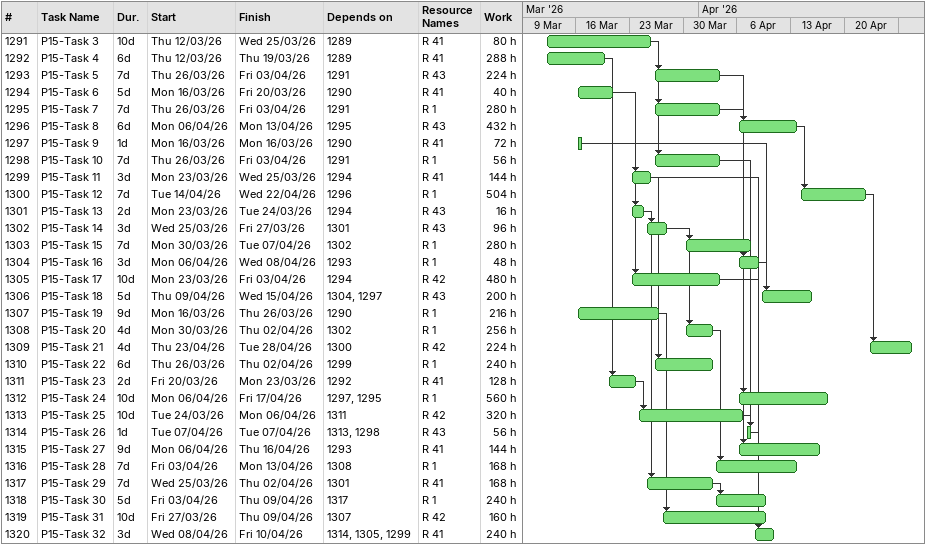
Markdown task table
| ID | Task | Duration | Start | Finish | Predecessors | Resources | Work (h) |
|---|---|---|---|---|---|---|---|
| 1291 | P15-Task 3 | 10d | 2026-03-12 | 2026-03-25 | 1289 | R 41 | 80 |
| 1292 | P15-Task 4 | 6d | 2026-03-12 | 2026-03-19 | 1289 | R 41 | 288 |
| 1293 | P15-Task 5 | 7d | 2026-03-26 | 2026-04-03 | 1291 | R 43 | 224 |
| 1294 | P15-Task 6 | 5d | 2026-03-16 | 2026-03-20 | 1290 | R 41 | 40 |
| 1295 | P15-Task 7 | 7d | 2026-03-26 | 2026-04-03 | 1291 | R 1 | 280 |
| 1296 | P15-Task 8 | 6d | 2026-04-06 | 2026-04-13 | 1295 | R 43 | 432 |
| 1297 | P15-Task 9 | 1d | 2026-03-16 | 2026-03-16 | 1290 | R 41 | 72 |
| 1298 | P15-Task 10 | 7d | 2026-03-26 | 2026-04-03 | 1291 | R 1 | 56 |
| 1299 | P15-Task 11 | 3d | 2026-03-23 | 2026-03-25 | 1294 | R 41 | 144 |
| 1300 | P15-Task 12 | 7d | 2026-04-14 | 2026-04-22 | 1296 | R 1 | 504 |
| 1301 | P15-Task 13 | 2d | 2026-03-23 | 2026-03-24 | 1294 | R 43 | 16 |
| 1302 | P15-Task 14 | 3d | 2026-03-25 | 2026-03-27 | 1301 | R 43 | 96 |
| 1303 | P15-Task 15 | 7d | 2026-03-30 | 2026-04-07 | 1302 | R 1 | 280 |
| 1304 | P15-Task 16 | 3d | 2026-04-06 | 2026-04-08 | 1293 | R 1 | 48 |
| 1305 | P15-Task 17 | 10d | 2026-03-23 | 2026-04-03 | 1294 | R 42 | 480 |
| 1306 | P15-Task 18 | 5d | 2026-04-09 | 2026-04-15 | 1304, 1297 | R 43 | 200 |
| 1307 | P15-Task 19 | 9d | 2026-03-16 | 2026-03-26 | 1290 | R 1 | 216 |
| 1308 | P15-Task 20 | 4d | 2026-03-30 | 2026-04-02 | 1302 | R 1 | 256 |
| 1309 | P15-Task 21 | 4d | 2026-04-23 | 2026-04-28 | 1300 | R 42 | 224 |
| 1310 | P15-Task 22 | 6d | 2026-03-26 | 2026-04-02 | 1299 | R 1 | 240 |
| 1311 | P15-Task 23 | 2d | 2026-03-20 | 2026-03-23 | 1292 | R 41 | 128 |
| 1312 | P15-Task 24 | 10d | 2026-04-06 | 2026-04-17 | 1297, 1295 | R 1 | 560 |
| 1313 | P15-Task 25 | 10d | 2026-03-24 | 2026-04-06 | 1311 | R 42 | 320 |
| 1314 | P15-Task 26 | 1d | 2026-04-07 | 2026-04-07 | 1313, 1298 | R 43 | 56 |
| 1315 | P15-Task 27 | 9d | 2026-04-06 | 2026-04-16 | 1293 | R 41 | 144 |
| 1316 | P15-Task 28 | 7d | 2026-04-03 | 2026-04-13 | 1308 | R 1 | 168 |
| 1317 | P15-Task 29 | 7d | 2026-03-25 | 2026-04-02 | 1301 | R 41 | 168 |
| 1318 | P15-Task 30 | 5d | 2026-04-03 | 2026-04-09 | 1317 | R 1 | 240 |
| 1319 | P15-Task 31 | 10d | 2026-03-27 | 2026-04-09 | 1307 | R 42 | 160 |
| 1320 | P15-Task 32 | 3d | 2026-04-08 | 2026-04-10 | 1314, 1305, 1299 | R 41 | 240 |
